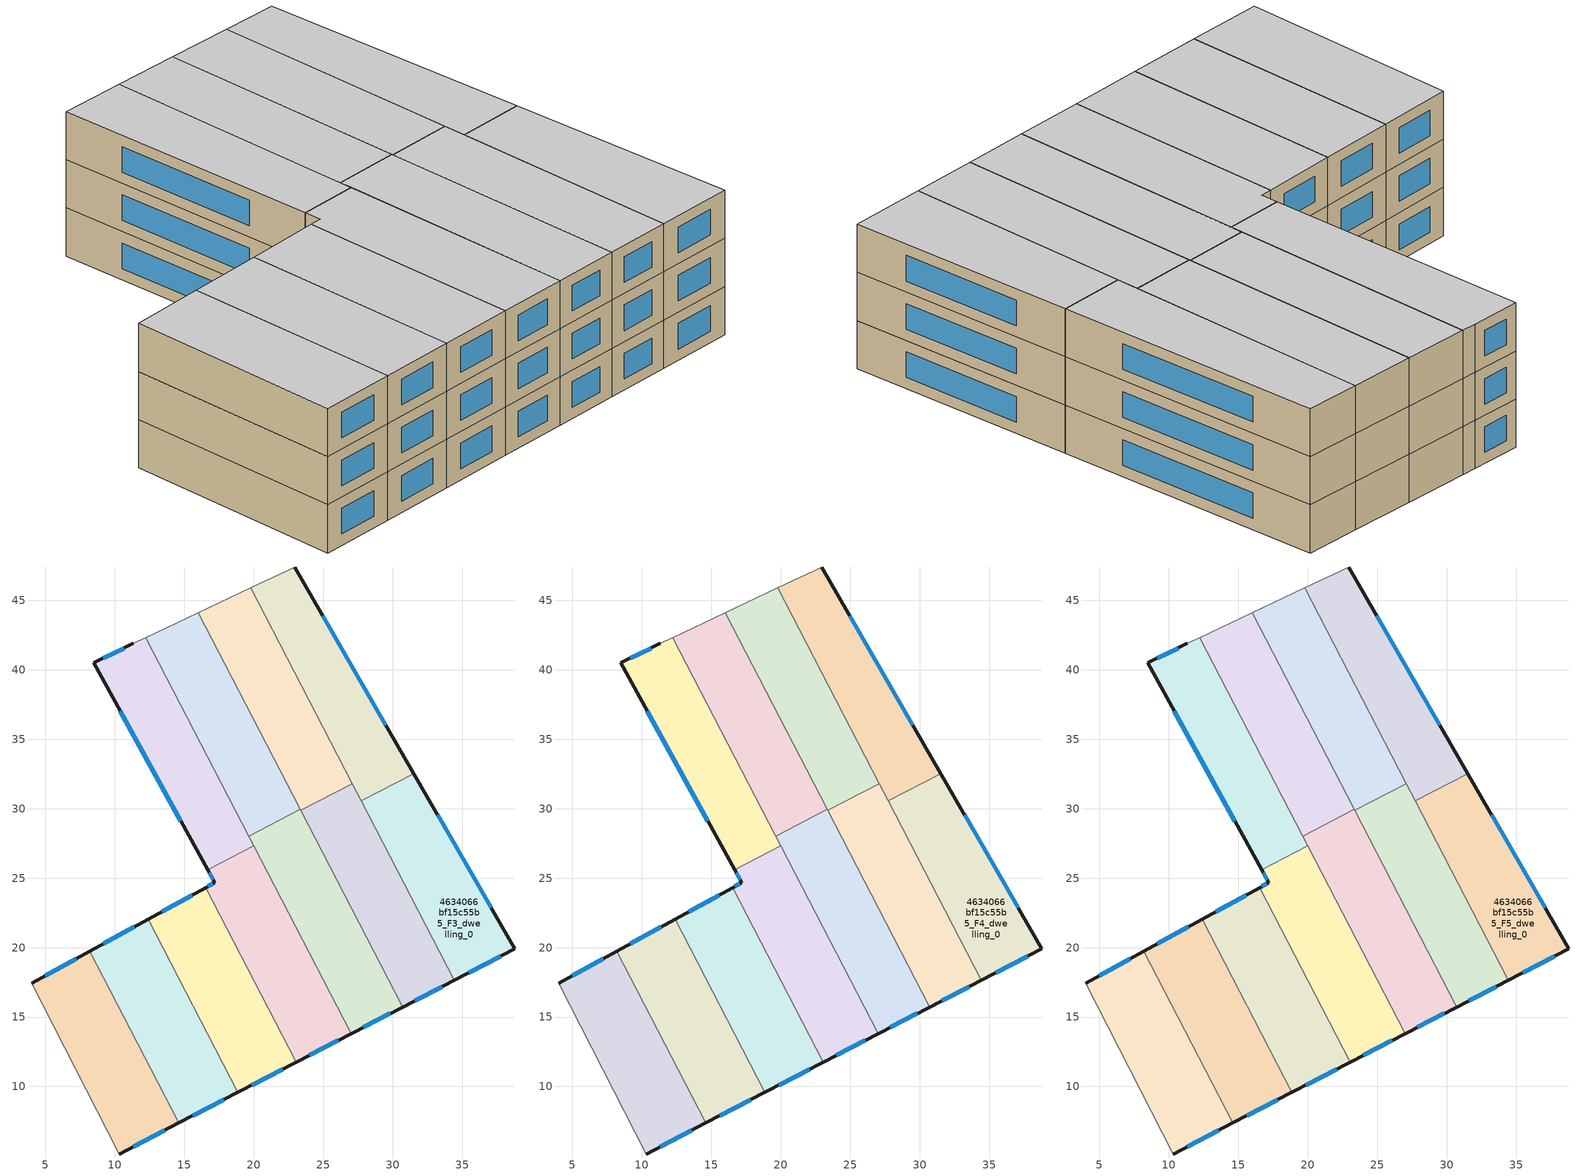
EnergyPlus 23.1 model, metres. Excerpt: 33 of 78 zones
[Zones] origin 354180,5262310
4634066bf15c55b5_F3_dwelling_0
 floor to 4634066bf15c55b5_F2_dwelling_0 (EU_floor_Construction): 31.54,32.53 38.82,19.92 34.44,17.65 27.75,30.56 z9
 wall outside (EU_wall_Construction): 34.44,17.65 38.82,19.92 31.54,32.53 z9:12
 wall to 4634066bf15c55b5_F3_dwelling_1 (EU_wall_Construction): 31.54,32.53 27.75,30.56 z9:12
 wall to 4634066bf15c55b5_F3_dwelling_2 (EU_wall_Construction): 27.75,30.56 34.44,17.65 z9:12
 window (EU_Window_Construction): 37.11,22.88 33.25,29.57 / 35.47,18.18 37.79,19.39 z9.7:11.3
4634066bf15c55b5_F3_dwelling_1
 floor to 4634066bf15c55b5_F2_dwelling_1 (EU_floor_Construction): 22.96,47.4 31.54,32.53 27.75,30.56 19.79,45.9 z9
 wall outside (EU_wall_Construction): 31.54,32.53 22.96,47.4 z9:12
 wall adiabatic (EU_wall_Construction): 22.96,47.4 19.79,45.9 z9:12
 wall to 4634066bf15c55b5_F3_dwelling_3 (EU_wall_Construction): 19.79,45.9 27.1,31.81 z9:12
 wall to 4634066bf15c55b5_F3_dwelling_2 (EU_wall_Construction): 27.1,31.81 27.75,30.56 z9:12
 window (EU_Window_Construction): 29.53,36.02 24.97,43.91 z9.7:11.3
4634066bf15c55b5_F3_dwelling_10
 floor to 4634066bf15c55b5_F2_dwelling_10 (EU_floor_Construction): 8.2,19.75 14.62,7.37 10.31,5.14 4.01,17.45 z9
 wall outside (EU_wall_Construction): 10.31,5.14 14.62,7.37 / 8.2,19.75 4.01,17.45 z9:12
 wall to 4634066bf15c55b5_F3_dwelling_9 (EU_wall_Construction): 14.62,7.37 8.2,19.75 z9:12
 wall adiabatic (EU_wall_Construction): 4.01,17.45 10.31,5.14 z9:12
 window (EU_Window_Construction): 11.32,5.66 13.6,6.85 / 7.22,19.21 4.99,17.99 z9.7:11.3
4634066bf15c55b5_F3_dwelling_2
 floor to 4634066bf15c55b5_F2_dwelling_2 (EU_floor_Construction): 27.1,31.81 34.44,17.65 30.72,15.72 23.38,29.88 z9
 wall outside (EU_wall_Construction): 30.72,15.72 34.44,17.65 z9:12
 wall to 4634066bf15c55b5_F3_dwelling_3 (EU_wall_Construction): 27.1,31.81 23.38,29.88 z9:12
 wall to 4634066bf15c55b5_F3_dwelling_4 (EU_wall_Construction): 23.38,29.88 30.72,15.72 z9:12
 window (EU_Window_Construction): 31.59,16.18 33.57,17.2 z9.7:11.3
4634066bf15c55b5_F3_dwelling_3
 floor to 4634066bf15c55b5_F2_dwelling_3 (EU_floor_Construction): 19.79,45.9 27.1,31.81 23.38,29.88 16,44.11 z9
 wall adiabatic (EU_wall_Construction): 19.79,45.9 16,44.11 z9:12
 wall to 4634066bf15c55b5_F3_dwelling_5 (EU_wall_Construction): 16,44.11 23.34,29.95 z9:12
 wall to 4634066bf15c55b5_F3_dwelling_4 (EU_wall_Construction): 23.34,29.95 23.38,29.88 z9:12
4634066bf15c55b5_F3_dwelling_4
 floor to 4634066bf15c55b5_F2_dwelling_4 (EU_floor_Construction): 23.34,29.95 30.72,15.72 27.01,13.8 19.64,28.03 z9
 wall outside (EU_wall_Construction): 27.01,13.8 30.72,15.72 z9:12
 wall to 4634066bf15c55b5_F3_dwelling_5 (EU_wall_Construction): 23.34,29.95 19.64,28.03 z9:12
 wall to 4634066bf15c55b5_F3_dwelling_6 (EU_wall_Construction): 20,27.33 27.01,13.8 z9:12
 wall to 4634066bf15c55b5_F3_dwelling_7 (EU_wall_Construction): 19.64,28.03 20,27.33 z9:12
 window (EU_Window_Construction): 27.88,14.25 29.85,15.27 z9.7:11.3
4634066bf15c55b5_F3_dwelling_5
 floor to 4634066bf15c55b5_F2_dwelling_5 (EU_floor_Construction): 16,44.11 23.34,29.95 19.64,28.03 12.23,42.32 z9
 wall adiabatic (EU_wall_Construction): 16,44.11 12.23,42.32 z9:12
 wall to 4634066bf15c55b5_F3_dwelling_7 (EU_wall_Construction): 12.23,42.32 19.64,28.03 z9:12
4634066bf15c55b5_F3_dwelling_6
 floor to 4634066bf15c55b5_F2_dwelling_6 (EU_floor_Construction): 20,27.33 27.01,13.8 23.07,11.76 16.56,24.32 17.21,24.67 16.69,25.61 z9
 wall outside (EU_wall_Construction): 16.69,25.61 17.21,24.67 16.56,24.32 / 23.07,11.76 27.01,13.8 z9:12
 wall to 4634066bf15c55b5_F3_dwelling_8 (EU_wall_Construction): 16.56,24.32 23.07,11.76 z9:12
 wall to 4634066bf15c55b5_F3_dwelling_7 (EU_wall_Construction): 20,27.33 16.69,25.61 z9:12
 window (EU_Window_Construction): 17.05,24.59 16.71,24.4 / 16.81,25.39 17.09,24.89 / 24,12.24 26.09,13.32 z9.7:11.3
4634066bf15c55b5_F3_dwelling_7
 floor to 4634066bf15c55b5_F2_dwelling_7 (EU_floor_Construction): 12.23,42.32 20,27.33 16.69,25.61 8.48,40.5 11.34,41.9 z9
 wall outside (EU_wall_Construction): 11.34,41.9 8.48,40.5 16.69,25.61 z9:12
 wall adiabatic (EU_wall_Construction): 12.23,42.32 11.34,41.9 z9:12
 window (EU_Window_Construction): 10.41,37 14.76,29.11 / 10.67,41.57 9.15,40.83 z9.7:11.3
4634066bf15c55b5_F3_dwelling_8
 floor to 4634066bf15c55b5_F2_dwelling_8 (EU_floor_Construction): 16.56,24.32 23.07,11.76 18.86,9.57 12.4,22.04 z9
 wall outside (EU_wall_Construction): 18.86,9.57 23.07,11.76 / 16.56,24.32 12.4,22.04 z9:12
 wall to 4634066bf15c55b5_F3_dwelling_9 (EU_wall_Construction): 12.4,22.04 18.86,9.57 z9:12
 window (EU_Window_Construction): 19.85,10.09 22.08,11.25 / 15.58,23.78 13.37,22.58 z9.7:11.3
4634066bf15c55b5_F3_dwelling_9
 floor to 4634066bf15c55b5_F2_dwelling_9 (EU_floor_Construction): 12.4,22.04 18.86,9.57 14.62,7.37 8.2,19.75 z9
 wall outside (EU_wall_Construction): 14.62,7.37 18.86,9.57 / 12.4,22.04 8.2,19.75 z9:12
 window (EU_Window_Construction): 15.61,7.89 17.86,9.06 / 11.41,21.5 9.19,20.28 z9.7:11.3
4634066bf15c55b5_F4_dwelling_0
 floor to 4634066bf15c55b5_F3_dwelling_0 (EU_floor_Construction): 31.54,32.53 38.82,19.92 34.44,17.65 27.75,30.56 z12
 wall outside (EU_wall_Construction): 34.44,17.65 38.82,19.92 31.54,32.53 z12:15
 wall to 4634066bf15c55b5_F4_dwelling_1 (EU_wall_Construction): 31.54,32.53 27.75,30.56 z12:15
 wall to 4634066bf15c55b5_F4_dwelling_2 (EU_wall_Construction): 27.75,30.56 34.44,17.65 z12:15
 window (EU_Window_Construction): 37.11,22.88 33.25,29.57 / 35.47,18.18 37.79,19.39 z12.7:14.3
4634066bf15c55b5_F4_dwelling_1
 floor to 4634066bf15c55b5_F3_dwelling_1 (EU_floor_Construction): 22.96,47.4 31.54,32.53 27.75,30.56 19.79,45.9 z12
 wall outside (EU_wall_Construction): 31.54,32.53 22.96,47.4 z12:15
 wall adiabatic (EU_wall_Construction): 22.96,47.4 19.79,45.9 z12:15
 wall to 4634066bf15c55b5_F4_dwelling_3 (EU_wall_Construction): 19.79,45.9 27.1,31.81 z12:15
 wall to 4634066bf15c55b5_F4_dwelling_2 (EU_wall_Construction): 27.1,31.81 27.75,30.56 z12:15
 window (EU_Window_Construction): 29.53,36.02 24.97,43.91 z12.7:14.3
4634066bf15c55b5_F4_dwelling_10
 floor to 4634066bf15c55b5_F3_dwelling_10 (EU_floor_Construction): 8.2,19.75 14.62,7.37 10.31,5.14 4.01,17.45 z12
 wall outside (EU_wall_Construction): 10.31,5.14 14.62,7.37 / 8.2,19.75 4.01,17.45 z12:15
 wall to 4634066bf15c55b5_F4_dwelling_9 (EU_wall_Construction): 14.62,7.37 8.2,19.75 z12:15
 wall adiabatic (EU_wall_Construction): 4.01,17.45 10.31,5.14 z12:15
 window (EU_Window_Construction): 11.32,5.66 13.6,6.85 / 7.22,19.21 4.99,17.99 z12.7:14.3
4634066bf15c55b5_F4_dwelling_2
 floor to 4634066bf15c55b5_F3_dwelling_2 (EU_floor_Construction): 27.1,31.81 34.44,17.65 30.72,15.72 23.38,29.88 z12
 wall outside (EU_wall_Construction): 30.72,15.72 34.44,17.65 z12:15
 wall to 4634066bf15c55b5_F4_dwelling_3 (EU_wall_Construction): 27.1,31.81 23.38,29.88 z12:15
 wall to 4634066bf15c55b5_F4_dwelling_4 (EU_wall_Construction): 23.38,29.88 30.72,15.72 z12:15
 window (EU_Window_Construction): 31.59,16.18 33.57,17.2 z12.7:14.3
4634066bf15c55b5_F4_dwelling_3
 floor to 4634066bf15c55b5_F3_dwelling_3 (EU_floor_Construction): 19.79,45.9 27.1,31.81 23.38,29.88 16,44.11 z12
 wall adiabatic (EU_wall_Construction): 19.79,45.9 16,44.11 z12:15
 wall to 4634066bf15c55b5_F4_dwelling_5 (EU_wall_Construction): 16,44.11 23.34,29.95 z12:15
 wall to 4634066bf15c55b5_F4_dwelling_4 (EU_wall_Construction): 23.34,29.95 23.38,29.88 z12:15
4634066bf15c55b5_F4_dwelling_4
 floor to 4634066bf15c55b5_F3_dwelling_4 (EU_floor_Construction): 23.34,29.95 30.72,15.72 27.01,13.8 19.64,28.03 z12
 wall outside (EU_wall_Construction): 27.01,13.8 30.72,15.72 z12:15
 wall to 4634066bf15c55b5_F4_dwelling_5 (EU_wall_Construction): 23.34,29.95 19.64,28.03 z12:15
 wall to 4634066bf15c55b5_F4_dwelling_6 (EU_wall_Construction): 20,27.33 27.01,13.8 z12:15
 wall to 4634066bf15c55b5_F4_dwelling_7 (EU_wall_Construction): 19.64,28.03 20,27.33 z12:15
 window (EU_Window_Construction): 27.88,14.25 29.85,15.27 z12.7:14.3
4634066bf15c55b5_F4_dwelling_5
 floor to 4634066bf15c55b5_F3_dwelling_5 (EU_floor_Construction): 16,44.11 23.34,29.95 19.64,28.03 12.23,42.32 z12
 wall adiabatic (EU_wall_Construction): 16,44.11 12.23,42.32 z12:15
 wall to 4634066bf15c55b5_F4_dwelling_7 (EU_wall_Construction): 12.23,42.32 19.64,28.03 z12:15
4634066bf15c55b5_F4_dwelling_6
 floor to 4634066bf15c55b5_F3_dwelling_6 (EU_floor_Construction): 20,27.33 27.01,13.8 23.07,11.76 16.56,24.32 17.21,24.67 16.69,25.61 z12
 wall outside (EU_wall_Construction): 16.69,25.61 17.21,24.67 16.56,24.32 / 23.07,11.76 27.01,13.8 z12:15
 wall to 4634066bf15c55b5_F4_dwelling_8 (EU_wall_Construction): 16.56,24.32 23.07,11.76 z12:15
 wall to 4634066bf15c55b5_F4_dwelling_7 (EU_wall_Construction): 20,27.33 16.69,25.61 z12:15
 window (EU_Window_Construction): 17.05,24.59 16.71,24.4 / 16.81,25.39 17.09,24.89 / 24,12.24 26.09,13.32 z12.7:14.3
4634066bf15c55b5_F4_dwelling_7
 floor to 4634066bf15c55b5_F3_dwelling_7 (EU_floor_Construction): 12.23,42.32 20,27.33 16.69,25.61 8.48,40.5 11.34,41.9 z12
 wall outside (EU_wall_Construction): 11.34,41.9 8.48,40.5 16.69,25.61 z12:15
 wall adiabatic (EU_wall_Construction): 12.23,42.32 11.34,41.9 z12:15
 window (EU_Window_Construction): 10.41,37 14.76,29.11 / 10.67,41.57 9.15,40.83 z12.7:14.3
4634066bf15c55b5_F4_dwelling_8
 floor to 4634066bf15c55b5_F3_dwelling_8 (EU_floor_Construction): 16.56,24.32 23.07,11.76 18.86,9.57 12.4,22.04 z12
 wall outside (EU_wall_Construction): 18.86,9.57 23.07,11.76 / 16.56,24.32 12.4,22.04 z12:15
 wall to 4634066bf15c55b5_F4_dwelling_9 (EU_wall_Construction): 12.4,22.04 18.86,9.57 z12:15
 window (EU_Window_Construction): 19.85,10.09 22.08,11.25 / 15.58,23.78 13.37,22.58 z12.7:14.3
4634066bf15c55b5_F4_dwelling_9
 floor to 4634066bf15c55b5_F3_dwelling_9 (EU_floor_Construction): 12.4,22.04 18.86,9.57 14.62,7.37 8.2,19.75 z12
 wall outside (EU_wall_Construction): 14.62,7.37 18.86,9.57 / 12.4,22.04 8.2,19.75 z12:15
 window (EU_Window_Construction): 15.61,7.89 17.86,9.06 / 11.41,21.5 9.19,20.28 z12.7:14.3
4634066bf15c55b5_F5_dwelling_0
 floor to 4634066bf15c55b5_F4_dwelling_0 (EU_floor_Construction): 31.54,32.53 38.82,19.92 34.44,17.65 27.75,30.56 z15
 wall outside (EU_wall_Construction): 34.44,17.65 38.82,19.92 31.54,32.53 z15:18
 wall to 4634066bf15c55b5_F5_dwelling_1 (EU_wall_Construction): 31.54,32.53 27.75,30.56 z15:18
 wall to 4634066bf15c55b5_F5_dwelling_2 (EU_wall_Construction): 27.75,30.56 34.44,17.65 z15:18
 window (EU_Window_Construction): 37.11,22.88 33.25,29.57 / 35.47,18.18 37.79,19.39 z15.7:17.3
 ceiling to 4634066bf15c55b5_F6_dwelling_0 (EU_floor_Construction): 38.82,19.92 31.54,32.53 27.75,30.56 34.44,17.65 z18
4634066bf15c55b5_F5_dwelling_1
 floor to 4634066bf15c55b5_F4_dwelling_1 (EU_floor_Construction): 22.96,47.4 31.54,32.53 27.75,30.56 19.79,45.9 z15
 wall outside (EU_wall_Construction): 31.54,32.53 22.96,47.4 z15:18
 wall adiabatic (EU_wall_Construction): 22.96,47.4 19.79,45.9 z15:18
 wall to 4634066bf15c55b5_F5_dwelling_3 (EU_wall_Construction): 19.79,45.9 27.1,31.81 z15:18
 wall to 4634066bf15c55b5_F5_dwelling_2 (EU_wall_Construction): 27.1,31.81 27.75,30.56 z15:18
 window (EU_Window_Construction): 29.53,36.02 24.97,43.91 z15.7:17.3
 ceiling to 4634066bf15c55b5_F6_dwelling_1 (EU_floor_Construction): 31.54,32.53 22.96,47.4 19.79,45.9 27.75,30.56 z18
4634066bf15c55b5_F5_dwelling_10
 floor to 4634066bf15c55b5_F4_dwelling_10 (EU_floor_Construction): 8.2,19.75 14.62,7.37 10.31,5.14 4.01,17.45 z15
 wall outside (EU_wall_Construction): 10.31,5.14 14.62,7.37 / 8.2,19.75 4.01,17.45 z15:18
 wall to 4634066bf15c55b5_F5_dwelling_9 (EU_wall_Construction): 14.62,7.37 8.2,19.75 z15:18
 wall adiabatic (EU_wall_Construction): 4.01,17.45 10.31,5.14 z15:18
 window (EU_Window_Construction): 11.32,5.66 13.6,6.85 / 7.22,19.21 4.99,17.99 z15.7:17.3
 ceiling to 4634066bf15c55b5_F6_dwelling_10 (EU_floor_Construction): 14.62,7.37 8.2,19.75 4.01,17.45 10.31,5.14 z18
4634066bf15c55b5_F5_dwelling_2
 floor to 4634066bf15c55b5_F4_dwelling_2 (EU_floor_Construction): 27.1,31.81 34.44,17.65 30.72,15.72 23.38,29.88 z15
 wall outside (EU_wall_Construction): 30.72,15.72 34.44,17.65 z15:18
 wall to 4634066bf15c55b5_F5_dwelling_3 (EU_wall_Construction): 27.1,31.81 23.38,29.88 z15:18
 wall to 4634066bf15c55b5_F5_dwelling_4 (EU_wall_Construction): 23.38,29.88 30.72,15.72 z15:18
 window (EU_Window_Construction): 31.59,16.18 33.57,17.2 z15.7:17.3
 ceiling to 4634066bf15c55b5_F6_dwelling_2 (EU_floor_Construction): 34.44,17.65 27.1,31.81 23.38,29.88 30.72,15.72 z18
4634066bf15c55b5_F5_dwelling_3
 floor to 4634066bf15c55b5_F4_dwelling_3 (EU_floor_Construction): 19.79,45.9 27.1,31.81 23.38,29.88 16,44.11 z15
 wall adiabatic (EU_wall_Construction): 19.79,45.9 16,44.11 z15:18
 wall to 4634066bf15c55b5_F5_dwelling_5 (EU_wall_Construction): 16,44.11 23.34,29.95 z15:18
 wall to 4634066bf15c55b5_F5_dwelling_4 (EU_wall_Construction): 23.34,29.95 23.38,29.88 z15:18
 ceiling to 4634066bf15c55b5_F6_dwelling_3 (EU_floor_Construction): 27.1,31.81 19.79,45.9 16,44.11 23.38,29.88 z18
4634066bf15c55b5_F5_dwelling_4
 floor to 4634066bf15c55b5_F4_dwelling_4 (EU_floor_Construction): 23.34,29.95 30.72,15.72 27.01,13.8 19.64,28.03 z15
 wall outside (EU_wall_Construction): 27.01,13.8 30.72,15.72 z15:18
 wall to 4634066bf15c55b5_F5_dwelling_5 (EU_wall_Construction): 23.34,29.95 19.64,28.03 z15:18
 wall to 4634066bf15c55b5_F5_dwelling_6 (EU_wall_Construction): 20,27.33 27.01,13.8 z15:18
 wall to 4634066bf15c55b5_F5_dwelling_7 (EU_wall_Construction): 19.64,28.03 20,27.33 z15:18
 window (EU_Window_Construction): 27.88,14.25 29.85,15.27 z15.7:17.3
 ceiling to 4634066bf15c55b5_F6_dwelling_4 (EU_floor_Construction): 30.72,15.72 23.34,29.95 19.64,28.03 27.01,13.8 z18
4634066bf15c55b5_F5_dwelling_5
 floor to 4634066bf15c55b5_F4_dwelling_5 (EU_floor_Construction): 16,44.11 23.34,29.95 19.64,28.03 12.23,42.32 z15
 wall adiabatic (EU_wall_Construction): 16,44.11 12.23,42.32 z15:18
 wall to 4634066bf15c55b5_F5_dwelling_7 (EU_wall_Construction): 12.23,42.32 19.64,28.03 z15:18
 ceiling to 4634066bf15c55b5_F6_dwelling_5 (EU_floor_Construction): 23.34,29.95 16,44.11 12.23,42.32 19.64,28.03 z18
4634066bf15c55b5_F5_dwelling_6
 floor to 4634066bf15c55b5_F4_dwelling_6 (EU_floor_Construction): 20,27.33 27.01,13.8 23.07,11.76 16.56,24.32 17.21,24.67 16.69,25.61 z15
 wall outside (EU_wall_Construction): 16.69,25.61 17.21,24.67 16.56,24.32 / 23.07,11.76 27.01,13.8 z15:18
 wall to 4634066bf15c55b5_F5_dwelling_8 (EU_wall_Construction): 16.56,24.32 23.07,11.76 z15:18
 wall to 4634066bf15c55b5_F5_dwelling_7 (EU_wall_Construction): 20,27.33 16.69,25.61 z15:18
 window (EU_Window_Construction): 17.05,24.59 16.71,24.4 / 16.81,25.39 17.09,24.89 / 24,12.24 26.09,13.32 z15.7:17.3
 ceiling to 4634066bf15c55b5_F6_dwelling_6 (EU_floor_Construction): 27.01,13.8 20,27.33 16.69,25.61 17.21,24.67 16.56,24.32 23.07,11.76 z18
4634066bf15c55b5_F5_dwelling_7
 floor to 4634066bf15c55b5_F4_dwelling_7 (EU_floor_Construction): 12.23,42.32 20,27.33 16.69,25.61 8.48,40.5 11.34,41.9 z15
 wall outside (EU_wall_Construction): 11.34,41.9 8.48,40.5 16.69,25.61 z15:18
 wall adiabatic (EU_wall_Construction): 12.23,42.32 11.34,41.9 z15:18
 window (EU_Window_Construction): 10.41,37 14.76,29.11 / 10.67,41.57 9.15,40.83 z15.7:17.3
 ceiling to 4634066bf15c55b5_F6_dwelling_7 (EU_floor_Construction): 20,27.33 12.23,42.32 11.34,41.9 8.48,40.5 16.69,25.61 z18
4634066bf15c55b5_F5_dwelling_8
 floor to 4634066bf15c55b5_F4_dwelling_8 (EU_floor_Construction): 16.56,24.32 23.07,11.76 18.86,9.57 12.4,22.04 z15
 wall outside (EU_wall_Construction): 18.86,9.57 23.07,11.76 / 16.56,24.32 12.4,22.04 z15:18
 wall to 4634066bf15c55b5_F5_dwelling_9 (EU_wall_Construction): 12.4,22.04 18.86,9.57 z15:18
 window (EU_Window_Construction): 19.85,10.09 22.08,11.25 / 15.58,23.78 13.37,22.58 z15.7:17.3
 ceiling to 4634066bf15c55b5_F6_dwelling_8 (EU_floor_Construction): 23.07,11.76 16.56,24.32 12.4,22.04 18.86,9.57 z18
4634066bf15c55b5_F5_dwelling_9
 floor to 4634066bf15c55b5_F4_dwelling_9 (EU_floor_Construction): 12.4,22.04 18.86,9.57 14.62,7.37 8.2,19.75 z15
 wall outside (EU_wall_Construction): 14.62,7.37 18.86,9.57 / 12.4,22.04 8.2,19.75 z15:18
 window (EU_Window_Construction): 15.61,7.89 17.86,9.06 / 11.41,21.5 9.19,20.28 z15.7:17.3
 ceiling to 4634066bf15c55b5_F6_dwelling_9 (EU_floor_Construction): 18.86,9.57 12.4,22.04 8.2,19.75 14.62,7.37 z18
[Building]
EU S2 Campaign: North Axis=0; Terrain=City; Solar Distribution=FullExterior
[Site:Location]
Budapest.Ferenc.Liszt.Intl.AP: Latitude=47.437; Longitude=19.256; Time Zone=1; Elevation=185
[SizingPeriod:WeatherFileDays]
AnnualSizingPeriod: Begin Month=1; Begin Day of Month=1; End Month=12; End Day of Month=31; Day of Week for Start Day=Monday; Use Weather File Daylight Saving Period=No; Use Weather File Rain and Snow Indicators=No
[MATERIAL]
EU_InternalMass_Material: Roughness=MediumRough; Thickness=0.1; Conductivity=1; Density=1800; Specific Heat=900; Thermal Absorptance=0.9; Solar Absorptance=0.7; Visible Absorptance=0.7
[MATERIAL:NOMASS] Roughness=MediumRough; Thermal Absorptance=0.9; Solar Absorptance=0.7; Visible Absorptance=0.7
Name | Thermal Resistance
EU_wall_NoMass | 0.832559
EU_floor_NoMass | 0.872794
[WINDOWMATERIAL:SIMPLEGLAZINGSYSTEM]
EU_Window_SimpleGlazing: UFactor=2.79869; Solar Heat Gain Coefficient=0.75; Visible Transmittance=0.75
[CONSTRUCTION]
EU_wall_Construction: EU_wall_NoMass
EU_floor_Construction: EU_floor_NoMass
EU_Window_Construction: EU_Window_SimpleGlazing
EU_InternalMass_Construction: EU_InternalMass_Material
[ZONE] Type=1; Multiplier=1; Ceiling Height=autocalculate; Floor Area=autocalculate; Part of Total Floor Area=Yes
Name | Volume
4634066bf15c55b5_F3_dwelling_0; 4634066bf15c55b5_F4_dwelling_0; 4634066bf15c55b5_F5_dwelling_0 | 200.661
4634066bf15c55b5_F3_dwelling_1; 4634066bf15c55b5_F4_dwelling_1; 4634066bf15c55b5_F5_dwelling_1 | 200.659
4634066bf15c55b5_F3_dwelling_10; 4634066bf15c55b5_F4_dwelling_10; 4634066bf15c55b5_F5_dwelling_10 | 200.643
4634066bf15c55b5_F3_dwelling_2; 4634066bf15c55b5_F4_dwelling_2; 4634066bf15c55b5_F5_dwelling_2 | 200.599
4634066bf15c55b5_F3_dwelling_3; 4634066bf15c55b5_F4_dwelling_3; 4634066bf15c55b5_F5_dwelling_3; 4634066bf15c55b5_F3_dwelling_9; 4634066bf15c55b5_F4_dwelling_9; 4634066bf15c55b5_F5_dwelling_9 | 200.609
4634066bf15c55b5_F3_dwelling_4; 4634066bf15c55b5_F4_dwelling_4; 4634066bf15c55b5_F5_dwelling_4 | 200.648
4634066bf15c55b5_F3_dwelling_5; 4634066bf15c55b5_F4_dwelling_5; 4634066bf15c55b5_F5_dwelling_5 | 200.657
4634066bf15c55b5_F3_dwelling_6; 4634066bf15c55b5_F4_dwelling_6; 4634066bf15c55b5_F5_dwelling_6 | 200.622
4634066bf15c55b5_F3_dwelling_7; 4634066bf15c55b5_F4_dwelling_7; 4634066bf15c55b5_F5_dwelling_7 | 200.615
4634066bf15c55b5_F3_dwelling_8; 4634066bf15c55b5_F4_dwelling_8; 4634066bf15c55b5_F5_dwelling_8 | 200.611
[INTERNALMASS] Construction=EU_InternalMass_Construction
Name | Zone or ZoneList | Surface Area
4634066bf15c55b5_F3_dwelling_0_EU_InternalMass | 4634066bf15c55b5_F3_dwelling_0 | 66.886
4634066bf15c55b5_F3_dwelling_1_EU_InternalMass | 4634066bf15c55b5_F3_dwelling_1 | 66.8866
4634066bf15c55b5_F3_dwelling_2_EU_InternalMass | 4634066bf15c55b5_F3_dwelling_2 | 66.867
4634066bf15c55b5_F3_dwelling_3_EU_InternalMass | 4634066bf15c55b5_F3_dwelling_3 | 66.8697
4634066bf15c55b5_F3_dwelling_4_EU_InternalMass | 4634066bf15c55b5_F3_dwelling_4 | 66.8832
4634066bf15c55b5_F3_dwelling_5_EU_InternalMass | 4634066bf15c55b5_F3_dwelling_5 | 66.8858
4634066bf15c55b5_F3_dwelling_6_EU_InternalMass | 4634066bf15c55b5_F3_dwelling_6 | 66.874
4634066bf15c55b5_F3_dwelling_7_EU_InternalMass | 4634066bf15c55b5_F3_dwelling_7 | 66.8714
4634066bf15c55b5_F3_dwelling_8_EU_InternalMass | 4634066bf15c55b5_F3_dwelling_8 | 66.8706
4634066bf15c55b5_F3_dwelling_9_EU_InternalMass | 4634066bf15c55b5_F3_dwelling_9 | 66.8695
4634066bf15c55b5_F3_dwelling_10_EU_InternalMass | 4634066bf15c55b5_F3_dwelling_10 | 66.8811
4634066bf15c55b5_F4_dwelling_0_EU_InternalMass | 4634066bf15c55b5_F4_dwelling_0 | 66.886
4634066bf15c55b5_F4_dwelling_1_EU_InternalMass | 4634066bf15c55b5_F4_dwelling_1 | 66.8866
4634066bf15c55b5_F4_dwelling_2_EU_InternalMass | 4634066bf15c55b5_F4_dwelling_2 | 66.867
4634066bf15c55b5_F4_dwelling_3_EU_InternalMass | 4634066bf15c55b5_F4_dwelling_3 | 66.8697
4634066bf15c55b5_F4_dwelling_4_EU_InternalMass | 4634066bf15c55b5_F4_dwelling_4 | 66.8832
4634066bf15c55b5_F4_dwelling_5_EU_InternalMass | 4634066bf15c55b5_F4_dwelling_5 | 66.8858
4634066bf15c55b5_F4_dwelling_6_EU_InternalMass | 4634066bf15c55b5_F4_dwelling_6 | 66.874
4634066bf15c55b5_F4_dwelling_7_EU_InternalMass | 4634066bf15c55b5_F4_dwelling_7 | 66.8714
4634066bf15c55b5_F4_dwelling_8_EU_InternalMass | 4634066bf15c55b5_F4_dwelling_8 | 66.8706
4634066bf15c55b5_F4_dwelling_9_EU_InternalMass | 4634066bf15c55b5_F4_dwelling_9 | 66.8695
4634066bf15c55b5_F4_dwelling_10_EU_InternalMass | 4634066bf15c55b5_F4_dwelling_10 | 66.8811
4634066bf15c55b5_F5_dwelling_0_EU_InternalMass | 4634066bf15c55b5_F5_dwelling_0 | 66.886
4634066bf15c55b5_F5_dwelling_1_EU_InternalMass | 4634066bf15c55b5_F5_dwelling_1 | 66.8866
4634066bf15c55b5_F5_dwelling_2_EU_InternalMass | 4634066bf15c55b5_F5_dwelling_2 | 66.867
4634066bf15c55b5_F5_dwelling_3_EU_InternalMass | 4634066bf15c55b5_F5_dwelling_3 | 66.8697
4634066bf15c55b5_F5_dwelling_4_EU_InternalMass | 4634066bf15c55b5_F5_dwelling_4 | 66.8832
4634066bf15c55b5_F5_dwelling_5_EU_InternalMass | 4634066bf15c55b5_F5_dwelling_5 | 66.8858
4634066bf15c55b5_F5_dwelling_6_EU_InternalMass | 4634066bf15c55b5_F5_dwelling_6 | 66.874
4634066bf15c55b5_F5_dwelling_7_EU_InternalMass | 4634066bf15c55b5_F5_dwelling_7 | 66.8714
4634066bf15c55b5_F5_dwelling_8_EU_InternalMass | 4634066bf15c55b5_F5_dwelling_8 | 66.8706
4634066bf15c55b5_F5_dwelling_9_EU_InternalMass | 4634066bf15c55b5_F5_dwelling_9 | 66.8695
4634066bf15c55b5_F5_dwelling_10_EU_InternalMass | 4634066bf15c55b5_F5_dwelling_10 | 66.8811
[OTHEREQUIPMENT] Fuel Type=Electricity; Design Level Calculation Method=Watts/Area; Power per Zone Floor Area=1; Fraction Latent=0; Fraction Radiant=0; Fraction Lost=0; Carbon Dioxide Generation Rate=0; EndUse Subcategory=EU_Step8_InternalGains
Name | Zone or ZoneList or Space or SpaceList | Schedule
EU_Step8_InternalGain_4634066bf15c55b5_F3_dwelling_0_f000 | 4634066bf15c55b5_F3_dwelling_0 | EU_Step8_GainSchedule_4634066bf15c55b5_F3_dwelling_0_f000
EU_Step8_InternalGain_4634066bf15c55b5_F3_dwelling_1_f000 | 4634066bf15c55b5_F3_dwelling_1 | EU_Step8_GainSchedule_4634066bf15c55b5_F3_dwelling_1_f000
EU_Step8_InternalGain_4634066bf15c55b5_F3_dwelling_2_f000 | 4634066bf15c55b5_F3_dwelling_2 | EU_Step8_GainSchedule_4634066bf15c55b5_F3_dwelling_2_f000
EU_Step8_InternalGain_4634066bf15c55b5_F3_dwelling_3_f000 | 4634066bf15c55b5_F3_dwelling_3 | EU_Step8_GainSchedule_4634066bf15c55b5_F3_dwelling_3_f000
EU_Step8_InternalGain_4634066bf15c55b5_F3_dwelling_4_f000 | 4634066bf15c55b5_F3_dwelling_4 | EU_Step8_GainSchedule_4634066bf15c55b5_F3_dwelling_4_f000
EU_Step8_InternalGain_4634066bf15c55b5_F3_dwelling_5_f000 | 4634066bf15c55b5_F3_dwelling_5 | EU_Step8_GainSchedule_4634066bf15c55b5_F3_dwelling_5_f000
EU_Step8_InternalGain_4634066bf15c55b5_F3_dwelling_6_f000 | 4634066bf15c55b5_F3_dwelling_6 | EU_Step8_GainSchedule_4634066bf15c55b5_F3_dwelling_6_f000
EU_Step8_InternalGain_4634066bf15c55b5_F3_dwelling_7_f000 | 4634066bf15c55b5_F3_dwelling_7 | EU_Step8_GainSchedule_4634066bf15c55b5_F3_dwelling_7_f000
EU_Step8_InternalGain_4634066bf15c55b5_F3_dwelling_8_f000 | 4634066bf15c55b5_F3_dwelling_8 | EU_Step8_GainSchedule_4634066bf15c55b5_F3_dwelling_8_f000
EU_Step8_InternalGain_4634066bf15c55b5_F3_dwelling_9_f000 | 4634066bf15c55b5_F3_dwelling_9 | EU_Step8_GainSchedule_4634066bf15c55b5_F3_dwelling_9_f000
EU_Step8_InternalGain_4634066bf15c55b5_F3_dwelling_10_f000 | 4634066bf15c55b5_F3_dwelling_10 | EU_Step8_GainSchedule_4634066bf15c55b5_F3_dwelling_10_f000
EU_Step8_InternalGain_4634066bf15c55b5_F4_dwelling_0_f000 | 4634066bf15c55b5_F4_dwelling_0 | EU_Step8_GainSchedule_4634066bf15c55b5_F4_dwelling_0_f000
EU_Step8_InternalGain_4634066bf15c55b5_F4_dwelling_1_f000 | 4634066bf15c55b5_F4_dwelling_1 | EU_Step8_GainSchedule_4634066bf15c55b5_F4_dwelling_1_f000
EU_Step8_InternalGain_4634066bf15c55b5_F4_dwelling_2_f000 | 4634066bf15c55b5_F4_dwelling_2 | EU_Step8_GainSchedule_4634066bf15c55b5_F4_dwelling_2_f000
EU_Step8_InternalGain_4634066bf15c55b5_F4_dwelling_3_f000 | 4634066bf15c55b5_F4_dwelling_3 | EU_Step8_GainSchedule_4634066bf15c55b5_F4_dwelling_3_f000
EU_Step8_InternalGain_4634066bf15c55b5_F4_dwelling_4_f000 | 4634066bf15c55b5_F4_dwelling_4 | EU_Step8_GainSchedule_4634066bf15c55b5_F4_dwelling_4_f000
EU_Step8_InternalGain_4634066bf15c55b5_F4_dwelling_5_f000 | 4634066bf15c55b5_F4_dwelling_5 | EU_Step8_GainSchedule_4634066bf15c55b5_F4_dwelling_5_f000
EU_Step8_InternalGain_4634066bf15c55b5_F4_dwelling_6_f000 | 4634066bf15c55b5_F4_dwelling_6 | EU_Step8_GainSchedule_4634066bf15c55b5_F4_dwelling_6_f000
EU_Step8_InternalGain_4634066bf15c55b5_F4_dwelling_7_f000 | 4634066bf15c55b5_F4_dwelling_7 | EU_Step8_GainSchedule_4634066bf15c55b5_F4_dwelling_7_f000
EU_Step8_InternalGain_4634066bf15c55b5_F4_dwelling_8_f000 | 4634066bf15c55b5_F4_dwelling_8 | EU_Step8_GainSchedule_4634066bf15c55b5_F4_dwelling_8_f000
EU_Step8_InternalGain_4634066bf15c55b5_F4_dwelling_9_f000 | 4634066bf15c55b5_F4_dwelling_9 | EU_Step8_GainSchedule_4634066bf15c55b5_F4_dwelling_9_f000
EU_Step8_InternalGain_4634066bf15c55b5_F4_dwelling_10_f000 | 4634066bf15c55b5_F4_dwelling_10 | EU_Step8_GainSchedule_4634066bf15c55b5_F4_dwelling_10_f000
EU_Step8_InternalGain_4634066bf15c55b5_F5_dwelling_0_f000 | 4634066bf15c55b5_F5_dwelling_0 | EU_Step8_GainSchedule_4634066bf15c55b5_F5_dwelling_0_f000
EU_Step8_InternalGain_4634066bf15c55b5_F5_dwelling_1_f000 | 4634066bf15c55b5_F5_dwelling_1 | EU_Step8_GainSchedule_4634066bf15c55b5_F5_dwelling_1_f000
EU_Step8_InternalGain_4634066bf15c55b5_F5_dwelling_2_f000 | 4634066bf15c55b5_F5_dwelling_2 | EU_Step8_GainSchedule_4634066bf15c55b5_F5_dwelling_2_f000
EU_Step8_InternalGain_4634066bf15c55b5_F5_dwelling_3_f000 | 4634066bf15c55b5_F5_dwelling_3 | EU_Step8_GainSchedule_4634066bf15c55b5_F5_dwelling_3_f000
EU_Step8_InternalGain_4634066bf15c55b5_F5_dwelling_4_f000 | 4634066bf15c55b5_F5_dwelling_4 | EU_Step8_GainSchedule_4634066bf15c55b5_F5_dwelling_4_f000
EU_Step8_InternalGain_4634066bf15c55b5_F5_dwelling_5_f000 | 4634066bf15c55b5_F5_dwelling_5 | EU_Step8_GainSchedule_4634066bf15c55b5_F5_dwelling_5_f000
EU_Step8_InternalGain_4634066bf15c55b5_F5_dwelling_6_f000 | 4634066bf15c55b5_F5_dwelling_6 | EU_Step8_GainSchedule_4634066bf15c55b5_F5_dwelling_6_f000
EU_Step8_InternalGain_4634066bf15c55b5_F5_dwelling_7_f000 | 4634066bf15c55b5_F5_dwelling_7 | EU_Step8_GainSchedule_4634066bf15c55b5_F5_dwelling_7_f000
EU_Step8_InternalGain_4634066bf15c55b5_F5_dwelling_8_f000 | 4634066bf15c55b5_F5_dwelling_8 | EU_Step8_GainSchedule_4634066bf15c55b5_F5_dwelling_8_f000
EU_Step8_InternalGain_4634066bf15c55b5_F5_dwelling_9_f000 | 4634066bf15c55b5_F5_dwelling_9 | EU_Step8_GainSchedule_4634066bf15c55b5_F5_dwelling_9_f000
EU_Step8_InternalGain_4634066bf15c55b5_F5_dwelling_10_f000 | 4634066bf15c55b5_F5_dwelling_10 | EU_Step8_GainSchedule_4634066bf15c55b5_F5_dwelling_10_f000
[ZONEVENTILATION:DESIGNFLOWRATE] Schedule=EU_AlwaysOn; Design Flow Rate Calculation Method=AirChanges/Hour; Air Changes per Hour=0.475469; Ventilation Type=Natural; Fan Pressure Rise=0; Fan Total Efficiency=1; Constant Term Coefficient=1; Temperature Term Coefficient=0; Velocity Term Coefficient=0; Velocity Squared Term Coefficient=0; Minimum Indoor Temperature=-100; Maximum Indoor Temperature=100; Delta Temperature=-100; Minimum Outdoor Temperature=-100; Maximum Outdoor Temperature=100; Maximum Wind Speed=40
Name | Zone or ZoneList or Space or SpaceList
EU_ConstantAir_4634066bf15c55b5_F3_dwelling_0 | 4634066bf15c55b5_F3_dwelling_0
EU_ConstantAir_4634066bf15c55b5_F3_dwelling_1 | 4634066bf15c55b5_F3_dwelling_1
EU_ConstantAir_4634066bf15c55b5_F3_dwelling_2 | 4634066bf15c55b5_F3_dwelling_2
EU_ConstantAir_4634066bf15c55b5_F3_dwelling_3 | 4634066bf15c55b5_F3_dwelling_3
EU_ConstantAir_4634066bf15c55b5_F3_dwelling_4 | 4634066bf15c55b5_F3_dwelling_4
EU_ConstantAir_4634066bf15c55b5_F3_dwelling_5 | 4634066bf15c55b5_F3_dwelling_5
EU_ConstantAir_4634066bf15c55b5_F3_dwelling_6 | 4634066bf15c55b5_F3_dwelling_6
EU_ConstantAir_4634066bf15c55b5_F3_dwelling_7 | 4634066bf15c55b5_F3_dwelling_7
EU_ConstantAir_4634066bf15c55b5_F3_dwelling_8 | 4634066bf15c55b5_F3_dwelling_8
EU_ConstantAir_4634066bf15c55b5_F3_dwelling_9 | 4634066bf15c55b5_F3_dwelling_9
EU_ConstantAir_4634066bf15c55b5_F3_dwelling_10 | 4634066bf15c55b5_F3_dwelling_10
EU_ConstantAir_4634066bf15c55b5_F4_dwelling_0 | 4634066bf15c55b5_F4_dwelling_0
EU_ConstantAir_4634066bf15c55b5_F4_dwelling_1 | 4634066bf15c55b5_F4_dwelling_1
EU_ConstantAir_4634066bf15c55b5_F4_dwelling_2 | 4634066bf15c55b5_F4_dwelling_2
EU_ConstantAir_4634066bf15c55b5_F4_dwelling_3 | 4634066bf15c55b5_F4_dwelling_3
EU_ConstantAir_4634066bf15c55b5_F4_dwelling_4 | 4634066bf15c55b5_F4_dwelling_4
EU_ConstantAir_4634066bf15c55b5_F4_dwelling_5 | 4634066bf15c55b5_F4_dwelling_5
EU_ConstantAir_4634066bf15c55b5_F4_dwelling_6 | 4634066bf15c55b5_F4_dwelling_6
EU_ConstantAir_4634066bf15c55b5_F4_dwelling_7 | 4634066bf15c55b5_F4_dwelling_7
EU_ConstantAir_4634066bf15c55b5_F4_dwelling_8 | 4634066bf15c55b5_F4_dwelling_8
EU_ConstantAir_4634066bf15c55b5_F4_dwelling_9 | 4634066bf15c55b5_F4_dwelling_9
EU_ConstantAir_4634066bf15c55b5_F4_dwelling_10 | 4634066bf15c55b5_F4_dwelling_10
EU_ConstantAir_4634066bf15c55b5_F5_dwelling_0 | 4634066bf15c55b5_F5_dwelling_0
EU_ConstantAir_4634066bf15c55b5_F5_dwelling_1 | 4634066bf15c55b5_F5_dwelling_1
EU_ConstantAir_4634066bf15c55b5_F5_dwelling_2 | 4634066bf15c55b5_F5_dwelling_2
EU_ConstantAir_4634066bf15c55b5_F5_dwelling_3 | 4634066bf15c55b5_F5_dwelling_3
EU_ConstantAir_4634066bf15c55b5_F5_dwelling_4 | 4634066bf15c55b5_F5_dwelling_4
EU_ConstantAir_4634066bf15c55b5_F5_dwelling_5 | 4634066bf15c55b5_F5_dwelling_5
EU_ConstantAir_4634066bf15c55b5_F5_dwelling_6 | 4634066bf15c55b5_F5_dwelling_6
EU_ConstantAir_4634066bf15c55b5_F5_dwelling_7 | 4634066bf15c55b5_F5_dwelling_7
EU_ConstantAir_4634066bf15c55b5_F5_dwelling_8 | 4634066bf15c55b5_F5_dwelling_8
EU_ConstantAir_4634066bf15c55b5_F5_dwelling_9 | 4634066bf15c55b5_F5_dwelling_9
EU_ConstantAir_4634066bf15c55b5_F5_dwelling_10 | 4634066bf15c55b5_F5_dwelling_10
[HVACTEMPLATE:THERMOSTAT] Constant Heating Setpoint=20; Constant Cooling Setpoint=50
EU_HeatOnly_4634066bf15c55b5_F0_dwelling_0; EU_HeatOnly_4634066bf15c55b5_F0_dwelling_1; EU_HeatOnly_4634066bf15c55b5_F0_dwelling_2; EU_HeatOnly_4634066bf15c55b5_F0_dwelling_3; EU_HeatOnly_4634066bf15c55b5_F0_dwelling_4; EU_HeatOnly_4634066bf15c55b5_F0_dwelling_5; EU_HeatOnly_4634066bf15c55b5_F0_dwelling_6; EU_HeatOnly_4634066bf15c55b5_F0_dwelling_7; EU_HeatOnly_4634066bf15c55b5_F0_dwelling_8; EU_HeatOnly_4634066bf15c55b5_F0_dwelling_9; EU_HeatOnly_4634066bf15c55b5_F0_dwelling_10; EU_HeatOnly_4634066bf15c55b5_F0_dwelling_11; EU_HeatOnly_4634066bf15c55b5_F1_dwelling_0; EU_HeatOnly_4634066bf15c55b5_F1_dwelling_1; EU_HeatOnly_4634066bf15c55b5_F1_dwelling_2; EU_HeatOnly_4634066bf15c55b5_F1_dwelling_3; EU_HeatOnly_4634066bf15c55b5_F1_dwelling_4; EU_HeatOnly_4634066bf15c55b5_F1_dwelling_5; EU_HeatOnly_4634066bf15c55b5_F1_dwelling_6; EU_HeatOnly_4634066bf15c55b5_F1_dwelling_7; EU_HeatOnly_4634066bf15c55b5_F1_dwelling_8; EU_HeatOnly_4634066bf15c55b5_F1_dwelling_9; EU_HeatOnly_4634066bf15c55b5_F1_dwelling_10; EU_HeatOnly_4634066bf15c55b5_F2_dwelling_0; EU_HeatOnly_4634066bf15c55b5_F2_dwelling_1; EU_HeatOnly_4634066bf15c55b5_F2_dwelling_2; EU_HeatOnly_4634066bf15c55b5_F2_dwelling_3; EU_HeatOnly_4634066bf15c55b5_F2_dwelling_4; EU_HeatOnly_4634066bf15c55b5_F2_dwelling_5; EU_HeatOnly_4634066bf15c55b5_F2_dwelling_6; EU_HeatOnly_4634066bf15c55b5_F2_dwelling_7; EU_HeatOnly_4634066bf15c55b5_F2_dwelling_8; EU_HeatOnly_4634066bf15c55b5_F2_dwelling_9; EU_HeatOnly_4634066bf15c55b5_F2_dwelling_10; EU_HeatOnly_4634066bf15c55b5_F3_dwelling_0; EU_HeatOnly_4634066bf15c55b5_F3_dwelling_1; EU_HeatOnly_4634066bf15c55b5_F3_dwelling_2; EU_HeatOnly_4634066bf15c55b5_F3_dwelling_3; EU_HeatOnly_4634066bf15c55b5_F3_dwelling_4; EU_HeatOnly_4634066bf15c55b5_F3_dwelling_5; EU_HeatOnly_4634066bf15c55b5_F3_dwelling_6; EU_HeatOnly_4634066bf15c55b5_F3_dwelling_7; EU_HeatOnly_4634066bf15c55b5_F3_dwelling_8; EU_HeatOnly_4634066bf15c55b5_F3_dwelling_9; EU_HeatOnly_4634066bf15c55b5_F3_dwelling_10; EU_HeatOnly_4634066bf15c55b5_F4_dwelling_0; EU_HeatOnly_4634066bf15c55b5_F4_dwelling_1; EU_HeatOnly_4634066bf15c55b5_F4_dwelling_2; EU_HeatOnly_4634066bf15c55b5_F4_dwelling_3; EU_HeatOnly_4634066bf15c55b5_F4_dwelling_4; EU_HeatOnly_4634066bf15c55b5_F4_dwelling_5; EU_HeatOnly_4634066bf15c55b5_F4_dwelling_6; EU_HeatOnly_4634066bf15c55b5_F4_dwelling_7; EU_HeatOnly_4634066bf15c55b5_F4_dwelling_8; EU_HeatOnly_4634066bf15c55b5_F4_dwelling_9; EU_HeatOnly_4634066bf15c55b5_F4_dwelling_10; EU_HeatOnly_4634066bf15c55b5_F5_dwelling_0; EU_HeatOnly_4634066bf15c55b5_F5_dwelling_1; EU_HeatOnly_4634066bf15c55b5_F5_dwelling_2; EU_HeatOnly_4634066bf15c55b5_F5_dwelling_3; EU_HeatOnly_4634066bf15c55b5_F5_dwelling_4; EU_HeatOnly_4634066bf15c55b5_F5_dwelling_5; EU_HeatOnly_4634066bf15c55b5_F5_dwelling_6; EU_HeatOnly_4634066bf15c55b5_F5_dwelling_7; EU_HeatOnly_4634066bf15c55b5_F5_dwelling_8; EU_HeatOnly_4634066bf15c55b5_F5_dwelling_9; EU_HeatOnly_4634066bf15c55b5_F5_dwelling_10; EU_HeatOnly_4634066bf15c55b5_F6_dwelling_0; EU_HeatOnly_4634066bf15c55b5_F6_dwelling_1; EU_HeatOnly_4634066bf15c55b5_F6_dwelling_2; EU_HeatOnly_4634066bf15c55b5_F6_dwelling_3; EU_HeatOnly_4634066bf15c55b5_F6_dwelling_4; EU_HeatOnly_4634066bf15c55b5_F6_dwelling_5; EU_HeatOnly_4634066bf15c55b5_F6_dwelling_6; EU_HeatOnly_4634066bf15c55b5_F6_dwelling_7; EU_HeatOnly_4634066bf15c55b5_F6_dwelling_8; EU_HeatOnly_4634066bf15c55b5_F6_dwelling_9; EU_HeatOnly_4634066bf15c55b5_F6_dwelling_10
[HVACTEMPLATE:ZONE:IDEALLOADSAIRSYSTEM] System Availability Schedule=EU_AlwaysOn; Maximum Heating Supply Air Temperature=50; Minimum Cooling Supply Air Temperature=13; Maximum Heating Supply Air Humidity Ratio=0.0156; Minimum Cooling Supply Air Humidity Ratio=0.0077; Heating Limit=NoLimit; Cooling Limit=NoLimit; Heating Availability Schedule=EU_AlwaysOn; Cooling Availability Schedule=EU_CoolingOff; Dehumidification Control Type=ConstantSensibleHeatRatio; Cooling Sensible Heat Ratio=0.7; Dehumidification Setpoint=60; Humidification Control Type=None; Humidification Setpoint=30; Outdoor Air Method=None; Outdoor Air Flow Rate per Person=0.00944; Outdoor Air Flow Rate per Zone Floor Area=0; Outdoor Air Flow Rate per Zone=0; Demand Controlled Ventilation Type=None; Outdoor Air Economizer Type=NoEconomizer; Heat Recovery Type=None; Sensible Heat Recovery Effectiveness=0.7; Latent Heat Recovery Effectiveness=0.65
Name | Template Thermostat
4634066bf15c55b5_F3_dwelling_0 | EU_HeatOnly_4634066bf15c55b5_F3_dwelling_0
4634066bf15c55b5_F3_dwelling_1 | EU_HeatOnly_4634066bf15c55b5_F3_dwelling_1
4634066bf15c55b5_F3_dwelling_2 | EU_HeatOnly_4634066bf15c55b5_F3_dwelling_2
4634066bf15c55b5_F3_dwelling_3 | EU_HeatOnly_4634066bf15c55b5_F3_dwelling_3
4634066bf15c55b5_F3_dwelling_4 | EU_HeatOnly_4634066bf15c55b5_F3_dwelling_4
4634066bf15c55b5_F3_dwelling_5 | EU_HeatOnly_4634066bf15c55b5_F3_dwelling_5
4634066bf15c55b5_F3_dwelling_6 | EU_HeatOnly_4634066bf15c55b5_F3_dwelling_6
4634066bf15c55b5_F3_dwelling_7 | EU_HeatOnly_4634066bf15c55b5_F3_dwelling_7
4634066bf15c55b5_F3_dwelling_8 | EU_HeatOnly_4634066bf15c55b5_F3_dwelling_8
4634066bf15c55b5_F3_dwelling_9 | EU_HeatOnly_4634066bf15c55b5_F3_dwelling_9
4634066bf15c55b5_F3_dwelling_10 | EU_HeatOnly_4634066bf15c55b5_F3_dwelling_10
4634066bf15c55b5_F4_dwelling_0 | EU_HeatOnly_4634066bf15c55b5_F4_dwelling_0
4634066bf15c55b5_F4_dwelling_1 | EU_HeatOnly_4634066bf15c55b5_F4_dwelling_1
4634066bf15c55b5_F4_dwelling_2 | EU_HeatOnly_4634066bf15c55b5_F4_dwelling_2
4634066bf15c55b5_F4_dwelling_3 | EU_HeatOnly_4634066bf15c55b5_F4_dwelling_3
4634066bf15c55b5_F4_dwelling_4 | EU_HeatOnly_4634066bf15c55b5_F4_dwelling_4
4634066bf15c55b5_F4_dwelling_5 | EU_HeatOnly_4634066bf15c55b5_F4_dwelling_5
4634066bf15c55b5_F4_dwelling_6 | EU_HeatOnly_4634066bf15c55b5_F4_dwelling_6
4634066bf15c55b5_F4_dwelling_7 | EU_HeatOnly_4634066bf15c55b5_F4_dwelling_7
4634066bf15c55b5_F4_dwelling_8 | EU_HeatOnly_4634066bf15c55b5_F4_dwelling_8
4634066bf15c55b5_F4_dwelling_9 | EU_HeatOnly_4634066bf15c55b5_F4_dwelling_9
4634066bf15c55b5_F4_dwelling_10 | EU_HeatOnly_4634066bf15c55b5_F4_dwelling_10
4634066bf15c55b5_F5_dwelling_0 | EU_HeatOnly_4634066bf15c55b5_F5_dwelling_0
4634066bf15c55b5_F5_dwelling_1 | EU_HeatOnly_4634066bf15c55b5_F5_dwelling_1
4634066bf15c55b5_F5_dwelling_2 | EU_HeatOnly_4634066bf15c55b5_F5_dwelling_2
4634066bf15c55b5_F5_dwelling_3 | EU_HeatOnly_4634066bf15c55b5_F5_dwelling_3
4634066bf15c55b5_F5_dwelling_4 | EU_HeatOnly_4634066bf15c55b5_F5_dwelling_4
4634066bf15c55b5_F5_dwelling_5 | EU_HeatOnly_4634066bf15c55b5_F5_dwelling_5
4634066bf15c55b5_F5_dwelling_6 | EU_HeatOnly_4634066bf15c55b5_F5_dwelling_6
4634066bf15c55b5_F5_dwelling_7 | EU_HeatOnly_4634066bf15c55b5_F5_dwelling_7
4634066bf15c55b5_F5_dwelling_8 | EU_HeatOnly_4634066bf15c55b5_F5_dwelling_8
4634066bf15c55b5_F5_dwelling_9 | EU_HeatOnly_4634066bf15c55b5_F5_dwelling_9
4634066bf15c55b5_F5_dwelling_10 | EU_HeatOnly_4634066bf15c55b5_F5_dwelling_10
[SIZING:ZONE] Zone Cooling Design Supply Air Temperature Input Method=SupplyAirTemperature; Zone Cooling Design Supply Air Temperature=13; Zone Heating Design Supply Air Temperature Input Method=SupplyAirTemperature; Zone Heating Design Supply Air Temperature=50; Zone Cooling Design Supply Air Humidity Ratio=0.008; Zone Heating Design Supply Air Humidity Ratio=0.008; Cooling Design Air Flow Method=DesignDay; Cooling Design Air Flow Rate=0; Cooling Minimum Air Flow per Zone Floor Area=0.000762; Cooling Minimum Air Flow=0; Cooling Minimum Air Flow Fraction=0.2; Heating Design Air Flow Method=DesignDay; Heating Design Air Flow Rate=0; Heating Maximum Air Flow per Zone Floor Area=0.002032; Heating Maximum Air Flow=0.141576; Heating Maximum Air Flow Fraction=0.3; Account for Dedicated Outdoor Air System=No; Dedicated Outdoor Air System Control Strategy=NeutralSupplyAir; Dedicated Outdoor Air Low Setpoint Temperature for Design=autosize; Dedicated Outdoor Air High Setpoint Temperature for Design=autosize; Zone Load Sizing Method=Sensible Load Only No Latent Load; Zone Latent Cooling Design Supply Air Humidity Ratio Input Method=HumidityRatioDifference; Zone Cooling Design Supply Air Humidity Ratio Difference=0.005; Zone Latent Heating Design Supply Air Humidity Ratio Input Method=HumidityRatioDifference; Zone Humidification Design Supply Air Humidity Ratio Difference=0.005
4634066bf15c55b5_F3_dwelling_0; 4634066bf15c55b5_F3_dwelling_1; 4634066bf15c55b5_F3_dwelling_2; 4634066bf15c55b5_F3_dwelling_3; 4634066bf15c55b5_F3_dwelling_4; 4634066bf15c55b5_F3_dwelling_5; 4634066bf15c55b5_F3_dwelling_6; 4634066bf15c55b5_F3_dwelling_7; 4634066bf15c55b5_F3_dwelling_8; 4634066bf15c55b5_F3_dwelling_9; 4634066bf15c55b5_F3_dwelling_10; 4634066bf15c55b5_F4_dwelling_0; 4634066bf15c55b5_F4_dwelling_1; 4634066bf15c55b5_F4_dwelling_2; 4634066bf15c55b5_F4_dwelling_3; 4634066bf15c55b5_F4_dwelling_4; 4634066bf15c55b5_F4_dwelling_5; 4634066bf15c55b5_F4_dwelling_6; 4634066bf15c55b5_F4_dwelling_7; 4634066bf15c55b5_F4_dwelling_8; 4634066bf15c55b5_F4_dwelling_9; 4634066bf15c55b5_F4_dwelling_10; 4634066bf15c55b5_F5_dwelling_0; 4634066bf15c55b5_F5_dwelling_1; 4634066bf15c55b5_F5_dwelling_2; 4634066bf15c55b5_F5_dwelling_3; 4634066bf15c55b5_F5_dwelling_4; 4634066bf15c55b5_F5_dwelling_5; 4634066bf15c55b5_F5_dwelling_6; 4634066bf15c55b5_F5_dwelling_7; 4634066bf15c55b5_F5_dwelling_8; 4634066bf15c55b5_F5_dwelling_9; 4634066bf15c55b5_F5_dwelling_10
[SCHEDULE:CONSTANT]
Name | Hourly Value
EU_AlwaysOn | 1
EU_CoolingOff | 0
[SCHEDULE:FILE] Column Number=1; Rows to Skip at Top=0; Number of Hours of Data=8760; Column Separator=Comma; Interpolate to Timestep=No; Minutes per Item=60; Adjust Schedule for Daylight Savings=Yes
Name | File
EU_Step8_GainSchedule_4634066bf15c55b5_F3_dwelling_0_f000 | ../../schedules/4634066bf15c55b5/4634066bf15c55b5_F3_dwelling_0_f000_gain.csv
EU_Step8_GainSchedule_4634066bf15c55b5_F3_dwelling_1_f000 | ../../schedules/4634066bf15c55b5/4634066bf15c55b5_F3_dwelling_1_f000_gain.csv
EU_Step8_GainSchedule_4634066bf15c55b5_F3_dwelling_2_f000 | ../../schedules/4634066bf15c55b5/4634066bf15c55b5_F3_dwelling_2_f000_gain.csv
EU_Step8_GainSchedule_4634066bf15c55b5_F3_dwelling_3_f000 | ../../schedules/4634066bf15c55b5/4634066bf15c55b5_F3_dwelling_3_f000_gain.csv
EU_Step8_GainSchedule_4634066bf15c55b5_F3_dwelling_4_f000 | ../../schedules/4634066bf15c55b5/4634066bf15c55b5_F3_dwelling_4_f000_gain.csv
EU_Step8_GainSchedule_4634066bf15c55b5_F3_dwelling_5_f000 | ../../schedules/4634066bf15c55b5/4634066bf15c55b5_F3_dwelling_5_f000_gain.csv
EU_Step8_GainSchedule_4634066bf15c55b5_F3_dwelling_6_f000 | ../../schedules/4634066bf15c55b5/4634066bf15c55b5_F3_dwelling_6_f000_gain.csv
EU_Step8_GainSchedule_4634066bf15c55b5_F3_dwelling_7_f000 | ../../schedules/4634066bf15c55b5/4634066bf15c55b5_F3_dwelling_7_f000_gain.csv
EU_Step8_GainSchedule_4634066bf15c55b5_F3_dwelling_8_f000 | ../../schedules/4634066bf15c55b5/4634066bf15c55b5_F3_dwelling_8_f000_gain.csv
EU_Step8_GainSchedule_4634066bf15c55b5_F3_dwelling_9_f000 | ../../schedules/4634066bf15c55b5/4634066bf15c55b5_F3_dwelling_9_f000_gain.csv
EU_Step8_GainSchedule_4634066bf15c55b5_F3_dwelling_10_f000 | ../../schedules/4634066bf15c55b5/4634066bf15c55b5_F3_dwelling_10_f000_gain.csv
EU_Step8_GainSchedule_4634066bf15c55b5_F4_dwelling_0_f000 | ../../schedules/4634066bf15c55b5/4634066bf15c55b5_F4_dwelling_0_f000_gain.csv
EU_Step8_GainSchedule_4634066bf15c55b5_F4_dwelling_1_f000 | ../../schedules/4634066bf15c55b5/4634066bf15c55b5_F4_dwelling_1_f000_gain.csv
EU_Step8_GainSchedule_4634066bf15c55b5_F4_dwelling_2_f000 | ../../schedules/4634066bf15c55b5/4634066bf15c55b5_F4_dwelling_2_f000_gain.csv
EU_Step8_GainSchedule_4634066bf15c55b5_F4_dwelling_3_f000 | ../../schedules/4634066bf15c55b5/4634066bf15c55b5_F4_dwelling_3_f000_gain.csv
EU_Step8_GainSchedule_4634066bf15c55b5_F4_dwelling_4_f000 | ../../schedules/4634066bf15c55b5/4634066bf15c55b5_F4_dwelling_4_f000_gain.csv
EU_Step8_GainSchedule_4634066bf15c55b5_F4_dwelling_5_f000 | ../../schedules/4634066bf15c55b5/4634066bf15c55b5_F4_dwelling_5_f000_gain.csv
EU_Step8_GainSchedule_4634066bf15c55b5_F4_dwelling_6_f000 | ../../schedules/4634066bf15c55b5/4634066bf15c55b5_F4_dwelling_6_f000_gain.csv
EU_Step8_GainSchedule_4634066bf15c55b5_F4_dwelling_7_f000 | ../../schedules/4634066bf15c55b5/4634066bf15c55b5_F4_dwelling_7_f000_gain.csv
EU_Step8_GainSchedule_4634066bf15c55b5_F4_dwelling_8_f000 | ../../schedules/4634066bf15c55b5/4634066bf15c55b5_F4_dwelling_8_f000_gain.csv
EU_Step8_GainSchedule_4634066bf15c55b5_F4_dwelling_9_f000 | ../../schedules/4634066bf15c55b5/4634066bf15c55b5_F4_dwelling_9_f000_gain.csv
EU_Step8_GainSchedule_4634066bf15c55b5_F4_dwelling_10_f000 | ../../schedules/4634066bf15c55b5/4634066bf15c55b5_F4_dwelling_10_f000_gain.csv
EU_Step8_GainSchedule_4634066bf15c55b5_F5_dwelling_0_f000 | ../../schedules/4634066bf15c55b5/4634066bf15c55b5_F5_dwelling_0_f000_gain.csv
EU_Step8_GainSchedule_4634066bf15c55b5_F5_dwelling_1_f000 | ../../schedules/4634066bf15c55b5/4634066bf15c55b5_F5_dwelling_1_f000_gain.csv
EU_Step8_GainSchedule_4634066bf15c55b5_F5_dwelling_2_f000 | ../../schedules/4634066bf15c55b5/4634066bf15c55b5_F5_dwelling_2_f000_gain.csv
EU_Step8_GainSchedule_4634066bf15c55b5_F5_dwelling_3_f000 | ../../schedules/4634066bf15c55b5/4634066bf15c55b5_F5_dwelling_3_f000_gain.csv
EU_Step8_GainSchedule_4634066bf15c55b5_F5_dwelling_4_f000 | ../../schedules/4634066bf15c55b5/4634066bf15c55b5_F5_dwelling_4_f000_gain.csv
EU_Step8_GainSchedule_4634066bf15c55b5_F5_dwelling_5_f000 | ../../schedules/4634066bf15c55b5/4634066bf15c55b5_F5_dwelling_5_f000_gain.csv
EU_Step8_GainSchedule_4634066bf15c55b5_F5_dwelling_6_f000 | ../../schedules/4634066bf15c55b5/4634066bf15c55b5_F5_dwelling_6_f000_gain.csv
EU_Step8_GainSchedule_4634066bf15c55b5_F5_dwelling_7_f000 | ../../schedules/4634066bf15c55b5/4634066bf15c55b5_F5_dwelling_7_f000_gain.csv
EU_Step8_GainSchedule_4634066bf15c55b5_F5_dwelling_8_f000 | ../../schedules/4634066bf15c55b5/4634066bf15c55b5_F5_dwelling_8_f000_gain.csv
EU_Step8_GainSchedule_4634066bf15c55b5_F5_dwelling_9_f000 | ../../schedules/4634066bf15c55b5/4634066bf15c55b5_F5_dwelling_9_f000_gain.csv
EU_Step8_GainSchedule_4634066bf15c55b5_F5_dwelling_10_f000 | ../../schedules/4634066bf15c55b5/4634066bf15c55b5_F5_dwelling_10_f000_gain.csv
